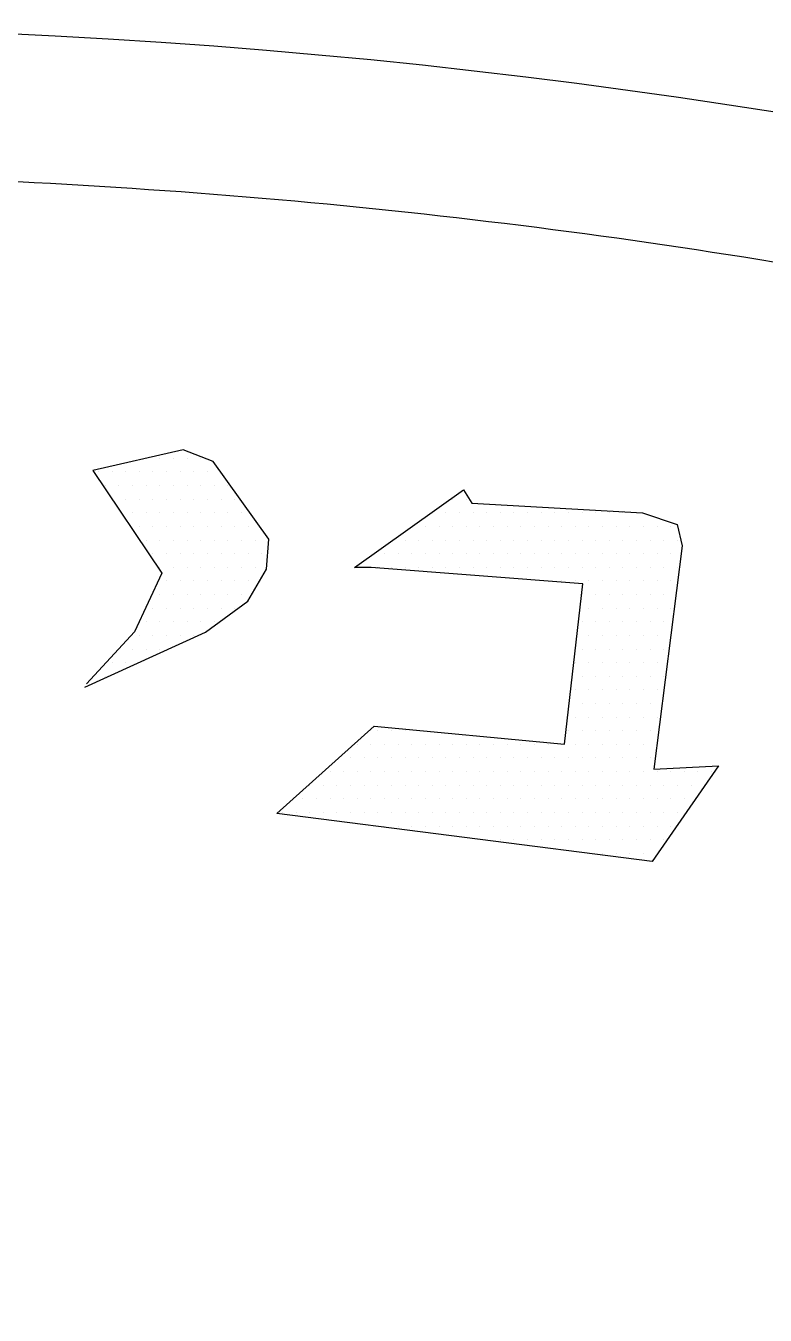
# Model space of a CAD drawing. Extents: x 208781 to 210549, y 749110 to 750610.
# Drawn here: x 209157.4 to 209170.12, y 750524.58 to 750546.76 of the extents above; entities that cross this region are included whole.
import ezdxf

# ---------------------------------------------------------------- set-up
doc = ezdxf.new("R2010")
doc.units = 0
doc.layers.add('_view', color=7, linetype='Continuous')

msp = doc.modelspace()

# ---------------------------------------------------------------- linework, layer by layer
at = {"layer": '_view'}
for p, q in [((209159.474, 750539.32), (209159.474, 750539.32)), ((209159.708, 750539.32), (209159.708, 750539.32)), ((209159.943, 750539.32), (209159.943, 750539.32)), ((209160.177, 750539.32), (209160.177, 750539.32)), ((209160.411, 750539.32), (209160.411, 750539.32)), ((209158.654, 750539.086), (209158.654, 750539.086)), ((209158.888, 750539.086), (209158.888, 750539.086)), ((209159.122, 750539.086), (209159.122, 750539.086)), ((209159.357, 750539.086), (209159.357, 750539.086)), ((209159.591, 750539.086), (209159.591, 750539.086)), ((209159.825, 750539.086), (209159.825, 750539.086)), ((209160.06, 750539.086), (209160.06, 750539.086)), ((209160.294, 750539.086), (209160.294, 750539.086)), ((209160.529, 750539.086), (209160.529, 750539.086)), ((209158.771, 750538.851), (209158.771, 750538.851)), ((209159.005, 750538.851), (209159.005, 750538.851)), ((209159.24, 750538.851), (209159.24, 750538.851)), ((209159.474, 750538.851), (209159.474, 750538.851)), ((209159.708, 750538.851), (209159.708, 750538.851)), ((209159.943, 750538.851), (209159.943, 750538.851)), ((209160.177, 750538.851), (209160.177, 750538.851)), ((209160.411, 750538.851), (209160.411, 750538.851)), ((209160.646, 750538.851), (209160.646, 750538.851)), ((209160.88, 750538.851), (209160.88, 750538.851)), ((209159.122, 750538.617), (209159.122, 750538.617)), ((209159.357, 750538.617), (209159.357, 750538.617)), ((209159.591, 750538.617), (209159.591, 750538.617)), ((209159.825, 750538.617), (209159.825, 750538.617)), ((209160.06, 750538.617), (209160.06, 750538.617)), ((209160.294, 750538.617), (209160.294, 750538.617)), ((209160.529, 750538.617), (209160.529, 750538.617)), ((209160.763, 750538.617), (209160.763, 750538.617)), ((209160.997, 750538.617), (209160.997, 750538.617)), ((209164.747, 750538.617), (209164.747, 750538.617)), ((209164.982, 750538.617), (209164.982, 750538.617)), ((209159.24, 750538.382), (209159.24, 750538.382)), ((209159.474, 750538.382), (209159.474, 750538.382)), ((209159.708, 750538.382), (209159.708, 750538.382)), ((209159.943, 750538.382), (209159.943, 750538.382)), ((209160.177, 750538.382), (209160.177, 750538.382)), ((209160.411, 750538.382), (209160.411, 750538.382)), ((209160.646, 750538.382), (209160.646, 750538.382)), ((209160.88, 750538.382), (209160.88, 750538.382)), ((209161.115, 750538.382), (209161.115, 750538.382)), ((209164.396, 750538.382), (209164.396, 750538.382)), ((209164.63, 750538.382), (209164.63, 750538.382)), ((209164.865, 750538.382), (209164.865, 750538.382)), ((209165.099, 750538.382), (209165.099, 750538.382)), ((209165.333, 750538.382), (209165.333, 750538.382)), ((209165.568, 750538.382), (209165.568, 750538.382)), ((209165.802, 750538.382), (209165.802, 750538.382)), ((209166.036, 750538.382), (209166.036, 750538.382)), ((209166.271, 750538.382), (209166.271, 750538.382)), ((209166.505, 750538.382), (209166.505, 750538.382)), ((209166.74, 750538.382), (209166.74, 750538.382)), ((209166.974, 750538.382), (209166.974, 750538.382)), ((209167.208, 750538.382), (209167.208, 750538.382)), ((209167.443, 750538.382), (209167.443, 750538.382)), ((209167.677, 750538.382), (209167.677, 750538.382)), ((209167.911, 750538.382), (209167.911, 750538.382)), ((209159.357, 750538.148), (209159.357, 750538.148)), ((209159.591, 750538.148), (209159.591, 750538.148)), ((209159.825, 750538.148), (209159.825, 750538.148)), ((209160.06, 750538.148), (209160.06, 750538.148)), ((209160.294, 750538.148), (209160.294, 750538.148)), ((209160.529, 750538.148), (209160.529, 750538.148)), ((209160.763, 750538.148), (209160.763, 750538.148)), ((209160.997, 750538.148), (209160.997, 750538.148)), ((209161.232, 750538.148), (209161.232, 750538.148)), ((209164.279, 750538.148), (209164.279, 750538.148)), ((209164.513, 750538.148), (209164.513, 750538.148)), ((209164.747, 750538.148), (209164.747, 750538.148)), ((209164.982, 750538.148), (209164.982, 750538.148)), ((209165.216, 750538.148), (209165.216, 750538.148)), ((209165.45, 750538.148), (209165.45, 750538.148)), ((209165.685, 750538.148), (209165.685, 750538.148)), ((209165.919, 750538.148), (209165.919, 750538.148)), ((209166.154, 750538.148), (209166.154, 750538.148)), ((209166.388, 750538.148), (209166.388, 750538.148)), ((209166.622, 750538.148), (209166.622, 750538.148)), ((209166.857, 750538.148), (209166.857, 750538.148)), ((209167.091, 750538.148), (209167.091, 750538.148)), ((209167.325, 750538.148), (209167.325, 750538.148)), ((209167.56, 750538.148), (209167.56, 750538.148)), ((209167.794, 750538.148), (209167.794, 750538.148)), ((209168.029, 750538.148), (209168.029, 750538.148)), ((209168.263, 750538.148), (209168.263, 750538.148)), ((209168.497, 750538.148), (209168.497, 750538.148)), ((209159.474, 750537.914), (209159.474, 750537.914)), ((209159.708, 750537.914), (209159.708, 750537.914)), ((209159.943, 750537.914), (209159.943, 750537.914)), ((209160.177, 750537.914), (209160.177, 750537.914)), ((209160.411, 750537.914), (209160.411, 750537.914)), ((209160.646, 750537.914), (209160.646, 750537.914)), ((209160.88, 750537.914), (209160.88, 750537.914)), ((209161.115, 750537.914), (209161.115, 750537.914)), ((209161.349, 750537.914), (209161.349, 750537.914)), ((209161.583, 750537.914), (209161.583, 750537.914)), ((209163.927, 750537.914), (209163.927, 750537.914)), ((209164.161, 750537.914), (209164.161, 750537.914)), ((209164.396, 750537.914), (209164.396, 750537.914)), ((209164.63, 750537.914), (209164.63, 750537.914)), ((209164.865, 750537.914), (209164.865, 750537.914)), ((209165.099, 750537.914), (209165.099, 750537.914)), ((209165.333, 750537.914), (209165.333, 750537.914)), ((209165.568, 750537.914), (209165.568, 750537.914)), ((209165.802, 750537.914), (209165.802, 750537.914)), ((209166.036, 750537.914), (209166.036, 750537.914)), ((209166.271, 750537.914), (209166.271, 750537.914)), ((209166.505, 750537.914), (209166.505, 750537.914)), ((209166.74, 750537.914), (209166.74, 750537.914)), ((209166.974, 750537.914), (209166.974, 750537.914)), ((209167.208, 750537.914), (209167.208, 750537.914)), ((209167.443, 750537.914), (209167.443, 750537.914)), ((209167.677, 750537.914), (209167.677, 750537.914)), ((209167.911, 750537.914), (209167.911, 750537.914)), ((209168.146, 750537.914), (209168.146, 750537.914)), ((209168.38, 750537.914), (209168.38, 750537.914)), ((209168.615, 750537.914), (209168.615, 750537.914)), ((209159.591, 750537.679), (209159.591, 750537.679)), ((209159.825, 750537.679), (209159.825, 750537.679)), ((209160.06, 750537.679), (209160.06, 750537.679)), ((209160.294, 750537.679), (209160.294, 750537.679)), ((209160.529, 750537.679), (209160.529, 750537.679)), ((209160.763, 750537.679), (209160.763, 750537.679)), ((209160.997, 750537.679), (209160.997, 750537.679)), ((209161.232, 750537.679), (209161.232, 750537.679)), ((209161.466, 750537.679), (209161.466, 750537.679)), ((209163.575, 750537.679), (209163.575, 750537.679)), ((209163.81, 750537.679), (209163.81, 750537.679)), ((209164.044, 750537.679), (209164.044, 750537.679)), ((209164.279, 750537.679), (209164.279, 750537.679)), ((209164.513, 750537.679), (209164.513, 750537.679)), ((209164.747, 750537.679), (209164.747, 750537.679)), ((209164.982, 750537.679), (209164.982, 750537.679)), ((209165.216, 750537.679), (209165.216, 750537.679)), ((209165.45, 750537.679), (209165.45, 750537.679)), ((209165.685, 750537.679), (209165.685, 750537.679)), ((209165.919, 750537.679), (209165.919, 750537.679)), ((209166.154, 750537.679), (209166.154, 750537.679)), ((209166.388, 750537.679), (209166.388, 750537.679)), ((209166.622, 750537.679), (209166.622, 750537.679)), ((209166.857, 750537.679), (209166.857, 750537.679)), ((209167.091, 750537.679), (209167.091, 750537.679)), ((209167.325, 750537.679), (209167.325, 750537.679)), ((209167.56, 750537.679), (209167.56, 750537.679)), ((209167.794, 750537.679), (209167.794, 750537.679)), ((209168.029, 750537.679), (209168.029, 750537.679)), ((209168.263, 750537.679), (209168.263, 750537.679)), ((209168.497, 750537.679), (209168.497, 750537.679)), ((209159.708, 750537.445), (209159.708, 750537.445)), ((209159.943, 750537.445), (209159.943, 750537.445)), ((209160.177, 750537.445), (209160.177, 750537.445)), ((209160.411, 750537.445), (209160.411, 750537.445)), ((209160.646, 750537.445), (209160.646, 750537.445)), ((209160.88, 750537.445), (209160.88, 750537.445)), ((209161.115, 750537.445), (209161.115, 750537.445)), ((209161.349, 750537.445), (209161.349, 750537.445)), ((209163.224, 750537.445), (209163.224, 750537.445)), ((209163.458, 750537.445), (209163.458, 750537.445)), ((209163.693, 750537.445), (209163.693, 750537.445)), ((209163.927, 750537.445), (209163.927, 750537.445)), ((209164.161, 750537.445), (209164.161, 750537.445)), ((209164.396, 750537.445), (209164.396, 750537.445)), ((209164.63, 750537.445), (209164.63, 750537.445)), ((209164.865, 750537.445), (209164.865, 750537.445)), ((209165.099, 750537.445), (209165.099, 750537.445)), ((209165.333, 750537.445), (209165.333, 750537.445)), ((209165.568, 750537.445), (209165.568, 750537.445)), ((209165.802, 750537.445), (209165.802, 750537.445)), ((209166.036, 750537.445), (209166.036, 750537.445)), ((209166.271, 750537.445), (209166.271, 750537.445)), ((209166.505, 750537.445), (209166.505, 750537.445)), ((209166.74, 750537.445), (209166.74, 750537.445)), ((209166.974, 750537.445), (209166.974, 750537.445)), ((209167.208, 750537.445), (209167.208, 750537.445)), ((209167.443, 750537.445), (209167.443, 750537.445)), ((209167.677, 750537.445), (209167.677, 750537.445)), ((209167.911, 750537.445), (209167.911, 750537.445)), ((209168.146, 750537.445), (209168.146, 750537.445)), ((209168.38, 750537.445), (209168.38, 750537.445)), ((209168.615, 750537.445), (209168.615, 750537.445)), ((209159.825, 750537.211), (209159.825, 750537.211)), ((209160.06, 750537.211), (209160.06, 750537.211)), ((209160.294, 750537.211), (209160.294, 750537.211)), ((209160.529, 750537.211), (209160.529, 750537.211)), ((209160.763, 750537.211), (209160.763, 750537.211)), ((209160.997, 750537.211), (209160.997, 750537.211)), ((209161.232, 750537.211), (209161.232, 750537.211)), ((209166.388, 750537.211), (209166.388, 750537.211)), ((209166.622, 750537.211), (209166.622, 750537.211)), ((209166.857, 750537.211), (209166.857, 750537.211)), ((209167.091, 750537.211), (209167.091, 750537.211)), ((209167.325, 750537.211), (209167.325, 750537.211)), ((209167.56, 750537.211), (209167.56, 750537.211)), ((209167.794, 750537.211), (209167.794, 750537.211)), ((209168.029, 750537.211), (209168.029, 750537.211)), ((209168.263, 750537.211), (209168.263, 750537.211)), ((209168.497, 750537.211), (209168.497, 750537.211)), ((209159.708, 750536.976), (209159.708, 750536.976)), ((209159.943, 750536.976), (209159.943, 750536.976)), ((209160.177, 750536.976), (209160.177, 750536.976)), ((209160.411, 750536.976), (209160.411, 750536.976)), ((209160.646, 750536.976), (209160.646, 750536.976)), ((209160.88, 750536.976), (209160.88, 750536.976)), ((209161.115, 750536.976), (209161.115, 750536.976)), ((209166.974, 750536.976), (209166.974, 750536.976)), ((209167.208, 750536.976), (209167.208, 750536.976)), ((209167.443, 750536.976), (209167.443, 750536.976)), ((209167.677, 750536.976), (209167.677, 750536.976)), ((209167.911, 750536.976), (209167.911, 750536.976)), ((209168.146, 750536.976), (209168.146, 750536.976)), ((209168.38, 750536.976), (209168.38, 750536.976)), ((209159.591, 750536.742), (209159.591, 750536.742)), ((209159.825, 750536.742), (209159.825, 750536.742)), ((209160.06, 750536.742), (209160.06, 750536.742)), ((209160.294, 750536.742), (209160.294, 750536.742)), ((209160.529, 750536.742), (209160.529, 750536.742)), ((209160.763, 750536.742), (209160.763, 750536.742)), ((209160.997, 750536.742), (209160.997, 750536.742)), ((209167.091, 750536.742), (209167.091, 750536.742)), ((209167.325, 750536.742), (209167.325, 750536.742)), ((209167.56, 750536.742), (209167.56, 750536.742)), ((209167.794, 750536.742), (209167.794, 750536.742)), ((209168.029, 750536.742), (209168.029, 750536.742)), ((209168.263, 750536.742), (209168.263, 750536.742)), ((209168.497, 750536.742), (209168.497, 750536.742)), ((209159.474, 750536.507), (209159.474, 750536.507)), ((209159.708, 750536.507), (209159.708, 750536.507)), ((209159.943, 750536.507), (209159.943, 750536.507)), ((209160.177, 750536.507), (209160.177, 750536.507)), ((209160.411, 750536.507), (209160.411, 750536.507)), ((209160.646, 750536.507), (209160.646, 750536.507)), ((209166.974, 750536.507), (209166.974, 750536.507)), ((209167.208, 750536.507), (209167.208, 750536.507)), ((209167.443, 750536.507), (209167.443, 750536.507)), ((209167.677, 750536.507), (209167.677, 750536.507)), ((209167.911, 750536.507), (209167.911, 750536.507)), ((209168.146, 750536.507), (209168.146, 750536.507)), ((209168.38, 750536.507), (209168.38, 750536.507)), ((209159.357, 750536.273), (209159.357, 750536.273)), ((209159.591, 750536.273), (209159.591, 750536.273)), ((209159.825, 750536.273), (209159.825, 750536.273)), ((209160.06, 750536.273), (209160.06, 750536.273)), ((209160.294, 750536.273), (209160.294, 750536.273)), ((209167.091, 750536.273), (209167.091, 750536.273)), ((209167.325, 750536.273), (209167.325, 750536.273)), ((209167.56, 750536.273), (209167.56, 750536.273)), ((209167.794, 750536.273), (209167.794, 750536.273)), ((209168.029, 750536.273), (209168.029, 750536.273)), ((209168.263, 750536.273), (209168.263, 750536.273)), ((209168.497, 750536.273), (209168.497, 750536.273)), ((209159.005, 750536.039), (209159.005, 750536.039)), ((209159.24, 750536.039), (209159.24, 750536.039)), ((209159.474, 750536.039), (209159.474, 750536.039)), ((209159.708, 750536.039), (209159.708, 750536.039)), ((209166.974, 750536.039), (209166.974, 750536.039)), ((209167.208, 750536.039), (209167.208, 750536.039)), ((209167.443, 750536.039), (209167.443, 750536.039)), ((209167.677, 750536.039), (209167.677, 750536.039)), ((209167.911, 750536.039), (209167.911, 750536.039)), ((209168.146, 750536.039), (209168.146, 750536.039)), ((209168.38, 750536.039), (209168.38, 750536.039)), ((209158.888, 750535.804), (209158.888, 750535.804)), ((209159.122, 750535.804), (209159.122, 750535.804)), ((209166.857, 750535.804), (209166.857, 750535.804)), ((209167.091, 750535.804), (209167.091, 750535.804)), ((209167.325, 750535.804), (209167.325, 750535.804)), ((209167.56, 750535.804), (209167.56, 750535.804)), ((209167.794, 750535.804), (209167.794, 750535.804)), ((209168.029, 750535.804), (209168.029, 750535.804)), ((209168.263, 750535.804), (209168.263, 750535.804)), ((209158.771, 750535.57), (209158.771, 750535.57)), ((209166.974, 750535.57), (209166.974, 750535.57)), ((209167.208, 750535.57), (209167.208, 750535.57)), ((209167.443, 750535.57), (209167.443, 750535.57)), ((209167.677, 750535.57), (209167.677, 750535.57)), ((209167.911, 750535.57), (209167.911, 750535.57)), ((209168.146, 750535.57), (209168.146, 750535.57)), ((209168.38, 750535.57), (209168.38, 750535.57)), ((209166.857, 750535.336), (209166.857, 750535.336)), ((209167.091, 750535.336), (209167.091, 750535.336)), ((209167.325, 750535.336), (209167.325, 750535.336)), ((209167.56, 750535.336), (209167.56, 750535.336)), ((209167.794, 750535.336), (209167.794, 750535.336)), ((209168.029, 750535.336), (209168.029, 750535.336)), ((209168.263, 750535.336), (209168.263, 750535.336)), ((209166.974, 750535.101), (209166.974, 750535.101)), ((209167.208, 750535.101), (209167.208, 750535.101)), ((209167.443, 750535.101), (209167.443, 750535.101)), ((209167.677, 750535.101), (209167.677, 750535.101)), ((209167.911, 750535.101), (209167.911, 750535.101)), ((209168.146, 750535.101), (209168.146, 750535.101)), ((209166.857, 750534.867), (209166.857, 750534.867)), ((209167.091, 750534.867), (209167.091, 750534.867)), ((209167.325, 750534.867), (209167.325, 750534.867)), ((209167.56, 750534.867), (209167.56, 750534.867)), ((209167.794, 750534.867), (209167.794, 750534.867)), ((209168.029, 750534.867), (209168.029, 750534.867)), ((209168.263, 750534.867), (209168.263, 750534.867)), ((209163.458, 750534.632), (209163.458, 750534.632)), ((209163.693, 750534.632), (209163.693, 750534.632)), ((209163.927, 750534.632), (209163.927, 750534.632)), ((209164.161, 750534.632), (209164.161, 750534.632)), ((209166.74, 750534.632), (209166.74, 750534.632)), ((209166.974, 750534.632), (209166.974, 750534.632)), ((209167.208, 750534.632), (209167.208, 750534.632)), ((209167.443, 750534.632), (209167.443, 750534.632)), ((209167.677, 750534.632), (209167.677, 750534.632)), ((209167.911, 750534.632), (209167.911, 750534.632)), ((209168.146, 750534.632), (209168.146, 750534.632)), ((209163.107, 750534.398), (209163.107, 750534.398)), ((209163.341, 750534.398), (209163.341, 750534.398)), ((209163.575, 750534.398), (209163.575, 750534.398)), ((209163.81, 750534.398), (209163.81, 750534.398)), ((209164.044, 750534.398), (209164.044, 750534.398)), ((209164.279, 750534.398), (209164.279, 750534.398)), ((209164.513, 750534.398), (209164.513, 750534.398)), ((209164.747, 750534.398), (209164.747, 750534.398)), ((209164.982, 750534.398), (209164.982, 750534.398)), ((209165.216, 750534.398), (209165.216, 750534.398)), ((209165.45, 750534.398), (209165.45, 750534.398)), ((209165.685, 750534.398), (209165.685, 750534.398)), ((209165.919, 750534.398), (209165.919, 750534.398)), ((209166.154, 750534.398), (209166.154, 750534.398)), ((209166.388, 750534.398), (209166.388, 750534.398)), ((209166.622, 750534.398), (209166.622, 750534.398)), ((209166.857, 750534.398), (209166.857, 750534.398)), ((209167.091, 750534.398), (209167.091, 750534.398)), ((209167.325, 750534.398), (209167.325, 750534.398)), ((209167.56, 750534.398), (209167.56, 750534.398)), ((209167.794, 750534.398), (209167.794, 750534.398)), ((209168.029, 750534.398), (209168.029, 750534.398)), ((209162.99, 750534.164), (209162.99, 750534.164)), ((209163.224, 750534.164), (209163.224, 750534.164)), ((209163.458, 750534.164), (209163.458, 750534.164)), ((209163.693, 750534.164), (209163.693, 750534.164)), ((209163.927, 750534.164), (209163.927, 750534.164)), ((209164.161, 750534.164), (209164.161, 750534.164)), ((209164.396, 750534.164), (209164.396, 750534.164)), ((209164.63, 750534.164), (209164.63, 750534.164)), ((209164.865, 750534.164), (209164.865, 750534.164)), ((209165.099, 750534.164), (209165.099, 750534.164)), ((209165.333, 750534.164), (209165.333, 750534.164)), ((209165.568, 750534.164), (209165.568, 750534.164)), ((209165.802, 750534.164), (209165.802, 750534.164)), ((209166.036, 750534.164), (209166.036, 750534.164)), ((209166.271, 750534.164), (209166.271, 750534.164)), ((209166.505, 750534.164), (209166.505, 750534.164)), ((209166.74, 750534.164), (209166.74, 750534.164)), ((209166.974, 750534.164), (209166.974, 750534.164)), ((209167.208, 750534.164), (209167.208, 750534.164)), ((209167.443, 750534.164), (209167.443, 750534.164)), ((209167.677, 750534.164), (209167.677, 750534.164)), ((209167.911, 750534.164), (209167.911, 750534.164)), ((209168.146, 750534.164), (209168.146, 750534.164)), ((209162.638, 750533.929), (209162.638, 750533.929)), ((209162.872, 750533.929), (209162.872, 750533.929)), ((209163.107, 750533.929), (209163.107, 750533.929)), ((209163.341, 750533.929), (209163.341, 750533.929)), ((209163.575, 750533.929), (209163.575, 750533.929)), ((209163.81, 750533.929), (209163.81, 750533.929)), ((209164.044, 750533.929), (209164.044, 750533.929)), ((209164.279, 750533.929), (209164.279, 750533.929)), ((209164.513, 750533.929), (209164.513, 750533.929)), ((209164.747, 750533.929), (209164.747, 750533.929)), ((209164.982, 750533.929), (209164.982, 750533.929)), ((209165.216, 750533.929), (209165.216, 750533.929)), ((209165.45, 750533.929), (209165.45, 750533.929)), ((209165.685, 750533.929), (209165.685, 750533.929)), ((209165.919, 750533.929), (209165.919, 750533.929)), ((209166.154, 750533.929), (209166.154, 750533.929)), ((209166.388, 750533.929), (209166.388, 750533.929)), ((209166.622, 750533.929), (209166.622, 750533.929)), ((209166.857, 750533.929), (209166.857, 750533.929)), ((209167.091, 750533.929), (209167.091, 750533.929)), ((209167.325, 750533.929), (209167.325, 750533.929)), ((209167.56, 750533.929), (209167.56, 750533.929)), ((209167.794, 750533.929), (209167.794, 750533.929)), ((209168.029, 750533.929), (209168.029, 750533.929)), ((209168.263, 750533.929), (209168.263, 750533.929)), ((209168.497, 750533.929), (209168.497, 750533.929)), ((209168.732, 750533.929), (209168.732, 750533.929)), ((209168.966, 750533.929), (209168.966, 750533.929)), ((209169.2, 750533.929), (209169.2, 750533.929)), ((209162.286, 750533.695), (209162.286, 750533.695)), ((209162.521, 750533.695), (209162.521, 750533.695)), ((209162.755, 750533.695), (209162.755, 750533.695)), ((209162.99, 750533.695), (209162.99, 750533.695)), ((209163.224, 750533.695), (209163.224, 750533.695)), ((209163.458, 750533.695), (209163.458, 750533.695)), ((209163.693, 750533.695), (209163.693, 750533.695)), ((209163.927, 750533.695), (209163.927, 750533.695)), ((209164.161, 750533.695), (209164.161, 750533.695)), ((209164.396, 750533.695), (209164.396, 750533.695)), ((209164.63, 750533.695), (209164.63, 750533.695)), ((209164.865, 750533.695), (209164.865, 750533.695)), ((209165.099, 750533.695), (209165.099, 750533.695)), ((209165.333, 750533.695), (209165.333, 750533.695)), ((209165.568, 750533.695), (209165.568, 750533.695)), ((209165.802, 750533.695), (209165.802, 750533.695)), ((209166.036, 750533.695), (209166.036, 750533.695)), ((209166.271, 750533.695), (209166.271, 750533.695)), ((209166.505, 750533.695), (209166.505, 750533.695)), ((209166.74, 750533.695), (209166.74, 750533.695)), ((209166.974, 750533.695), (209166.974, 750533.695)), ((209167.208, 750533.695), (209167.208, 750533.695)), ((209167.443, 750533.695), (209167.443, 750533.695)), ((209167.677, 750533.695), (209167.677, 750533.695)), ((209167.911, 750533.695), (209167.911, 750533.695)), ((209168.146, 750533.695), (209168.146, 750533.695)), ((209168.38, 750533.695), (209168.38, 750533.695)), ((209168.615, 750533.695), (209168.615, 750533.695)), ((209168.849, 750533.695), (209168.849, 750533.695)), ((209169.083, 750533.695), (209169.083, 750533.695)), ((209162.169, 750533.461), (209162.169, 750533.461)), ((209162.404, 750533.461), (209162.404, 750533.461)), ((209162.638, 750533.461), (209162.638, 750533.461)), ((209162.872, 750533.461), (209162.872, 750533.461)), ((209163.107, 750533.461), (209163.107, 750533.461)), ((209163.341, 750533.461), (209163.341, 750533.461)), ((209163.575, 750533.461), (209163.575, 750533.461)), ((209163.81, 750533.461), (209163.81, 750533.461)), ((209164.044, 750533.461), (209164.044, 750533.461)), ((209164.279, 750533.461), (209164.279, 750533.461)), ((209164.513, 750533.461), (209164.513, 750533.461)), ((209164.747, 750533.461), (209164.747, 750533.461)), ((209164.982, 750533.461), (209164.982, 750533.461)), ((209165.216, 750533.461), (209165.216, 750533.461)), ((209165.45, 750533.461), (209165.45, 750533.461)), ((209165.685, 750533.461), (209165.685, 750533.461)), ((209165.919, 750533.461), (209165.919, 750533.461)), ((209166.154, 750533.461), (209166.154, 750533.461)), ((209166.388, 750533.461), (209166.388, 750533.461)), ((209166.622, 750533.461), (209166.622, 750533.461)), ((209166.857, 750533.461), (209166.857, 750533.461)), ((209167.091, 750533.461), (209167.091, 750533.461)), ((209167.325, 750533.461), (209167.325, 750533.461)), ((209167.56, 750533.461), (209167.56, 750533.461)), ((209167.794, 750533.461), (209167.794, 750533.461)), ((209168.029, 750533.461), (209168.029, 750533.461)), ((209168.263, 750533.461), (209168.263, 750533.461)), ((209168.497, 750533.461), (209168.497, 750533.461)), ((209168.732, 750533.461), (209168.732, 750533.461)), ((209161.818, 750533.226), (209161.818, 750533.226)), ((209162.052, 750533.226), (209162.052, 750533.226)), ((209162.286, 750533.226), (209162.286, 750533.226)), ((209162.521, 750533.226), (209162.521, 750533.226)), ((209162.755, 750533.226), (209162.755, 750533.226)), ((209162.99, 750533.226), (209162.99, 750533.226)), ((209163.224, 750533.226), (209163.224, 750533.226)), ((209163.458, 750533.226), (209163.458, 750533.226)), ((209163.693, 750533.226), (209163.693, 750533.226)), ((209163.927, 750533.226), (209163.927, 750533.226)), ((209164.161, 750533.226), (209164.161, 750533.226)), ((209164.396, 750533.226), (209164.396, 750533.226)), ((209164.63, 750533.226), (209164.63, 750533.226)), ((209164.865, 750533.226), (209164.865, 750533.226)), ((209165.099, 750533.226), (209165.099, 750533.226)), ((209165.333, 750533.226), (209165.333, 750533.226)), ((209165.568, 750533.226), (209165.568, 750533.226)), ((209165.802, 750533.226), (209165.802, 750533.226)), ((209166.036, 750533.226), (209166.036, 750533.226)), ((209166.271, 750533.226), (209166.271, 750533.226)), ((209166.505, 750533.226), (209166.505, 750533.226)), ((209166.74, 750533.226), (209166.74, 750533.226)), ((209166.974, 750533.226), (209166.974, 750533.226)), ((209167.208, 750533.226), (209167.208, 750533.226)), ((209167.443, 750533.226), (209167.443, 750533.226)), ((209167.677, 750533.226), (209167.677, 750533.226)), ((209167.911, 750533.226), (209167.911, 750533.226)), ((209168.146, 750533.226), (209168.146, 750533.226)), ((209168.38, 750533.226), (209168.38, 750533.226)), ((209168.615, 750533.226), (209168.615, 750533.226)), ((209163.575, 750532.992), (209163.575, 750532.992)), ((209163.81, 750532.992), (209163.81, 750532.992)), ((209164.044, 750532.992), (209164.044, 750532.992)), ((209164.279, 750532.992), (209164.279, 750532.992)), ((209164.513, 750532.992), (209164.513, 750532.992)), ((209164.747, 750532.992), (209164.747, 750532.992)), ((209164.982, 750532.992), (209164.982, 750532.992)), ((209165.216, 750532.992), (209165.216, 750532.992)), ((209165.45, 750532.992), (209165.45, 750532.992)), ((209165.685, 750532.992), (209165.685, 750532.992)), ((209165.919, 750532.992), (209165.919, 750532.992)), ((209166.154, 750532.992), (209166.154, 750532.992)), ((209166.388, 750532.992), (209166.388, 750532.992)), ((209166.622, 750532.992), (209166.622, 750532.992)), ((209166.857, 750532.992), (209166.857, 750532.992)), ((209167.091, 750532.992), (209167.091, 750532.992)), ((209167.325, 750532.992), (209167.325, 750532.992)), ((209167.56, 750532.992), (209167.56, 750532.992)), ((209167.794, 750532.992), (209167.794, 750532.992)), ((209168.029, 750532.992), (209168.029, 750532.992)), ((209168.263, 750532.992), (209168.263, 750532.992)), ((209168.497, 750532.992), (209168.497, 750532.992)), ((209165.333, 750532.757), (209165.333, 750532.757)), ((209165.568, 750532.757), (209165.568, 750532.757)), ((209165.802, 750532.757), (209165.802, 750532.757)), ((209166.036, 750532.757), (209166.036, 750532.757)), ((209166.271, 750532.757), (209166.271, 750532.757)), ((209166.505, 750532.757), (209166.505, 750532.757)), ((209166.74, 750532.757), (209166.74, 750532.757)), ((209166.974, 750532.757), (209166.974, 750532.757)), ((209167.208, 750532.757), (209167.208, 750532.757)), ((209167.443, 750532.757), (209167.443, 750532.757)), ((209167.677, 750532.757), (209167.677, 750532.757)), ((209167.911, 750532.757), (209167.911, 750532.757)), ((209168.146, 750532.757), (209168.146, 750532.757)), ((209168.38, 750532.757), (209168.38, 750532.757)), ((209167.091, 750532.523), (209167.091, 750532.523)), ((209167.325, 750532.523), (209167.325, 750532.523)), ((209167.56, 750532.523), (209167.56, 750532.523)), ((209167.794, 750532.523), (209167.794, 750532.523)), ((209168.029, 750532.523), (209168.029, 750532.523)), ((209168.263, 750532.523), (209168.263, 750532.523))]:
    msp.add_line(p, q, dxfattribs=at)
msp.add_lwpolyline([(209158.42, 750535.382), (209160.497, 750536.329), (209161.221, 750536.864), (209161.545, 750537.414), (209161.586, 750537.927), (209160.624, 750539.266), (209160.11, 750539.467), (209158.559, 750539.113), (209159.745, 750537.346), (209159.273, 750536.332), (209158.446, 750535.44)], dxfattribs=at)
msp.add_lwpolyline([(209163.058, 750537.442), (209164.936, 750538.779), (209165.078, 750538.551), (209168.01, 750538.381), (209168.607, 750538.182), (209168.693, 750537.812), (209168.209, 750533.974), (209169.319, 750534.031), (209168.18, 750532.382), (209161.72, 750533.207), (209163.399, 750534.713), (209166.672, 750534.401), (209166.985, 750537.158), (209163.342, 750537.442)], close=True, dxfattribs=at)
msp.add_ellipse((209151.427, 750503.621), major_axis=(-72.325, 0), ratio=0.596491, dxfattribs=at)
msp.add_open_spline([(209081.64, 750503.621), (209081.64, 750500.487), (209082.274, 750497.349), (209084.829, 750491.17), (209086.754, 750488.131), (209091.85, 750482.343), (209095.021, 750479.598), (209102.441, 750474.608), (209106.688, 750472.363), (209116.004, 750468.533), (209121.071, 750466.948), (209131.718, 750464.545), (209137.296, 750463.728), (209148.627, 750462.914), (209154.378, 750462.917), (209167.284, 750463.861), (209174.38, 750465.064), (209187.585, 750468.687), (209193.691, 750471.108), (209204.309, 750476.895), (209208.817, 750480.26), (209215.209, 750486.9), (209217.415, 750490.084), (209220.383, 750496.58), (209221.15, 750499.89), (209221.271, 750506.505), (209220.626, 750509.818), (209217.902, 750516.335), (209215.819, 750519.538), (209210.272, 750525.603), (209206.808, 750528.462), (209198.71, 750533.599), (209194.078, 750535.877), (209183.955, 750539.671), (209178.465, 750541.187), (209167.001, 750543.346), (209161.028, 750543.989), (209148.997, 750544.353), (209142.942, 750544.074), (209131.157, 750542.616), (209125.429, 750541.436), (209114.685, 750538.264), (209109.671, 750536.271), (209100.696, 750531.623), (209096.736, 750528.97), (209090.127, 750523.217), (209087.48, 750520.12), (209083.622, 750513.727), (209082.408, 750510.437), (209081.729, 750505.965), (209081.64, 750504.793), (209081.64, 750503.621)], degree=3, knots=[0, 0, 0, 0, 0.241824, 0.241824, 0.483649, 0.483649, 0.725473, 0.725473, 0.967297, 0.967297, 1.209121, 1.209121, 1.450946, 1.450946, 1.69277, 1.69277, 2.001959, 2.001959, 2.311147, 2.311147, 2.620336, 2.620336, 2.875511, 2.875511, 3.130686, 3.130686, 3.385861, 3.385861, 3.641036, 3.641036, 3.896211, 3.896211, 4.151386, 4.151386, 4.406561, 4.406561, 4.661736, 4.661736, 4.916911, 4.916911, 5.172086, 5.172086, 5.427261, 5.427261, 5.682436, 5.682436, 5.937611, 5.937611, 6.192786, 6.192786, 6.283185, 6.283185, 6.283185, 6.283185], dxfattribs=at)

doc.saveas('drawing.dxf')
